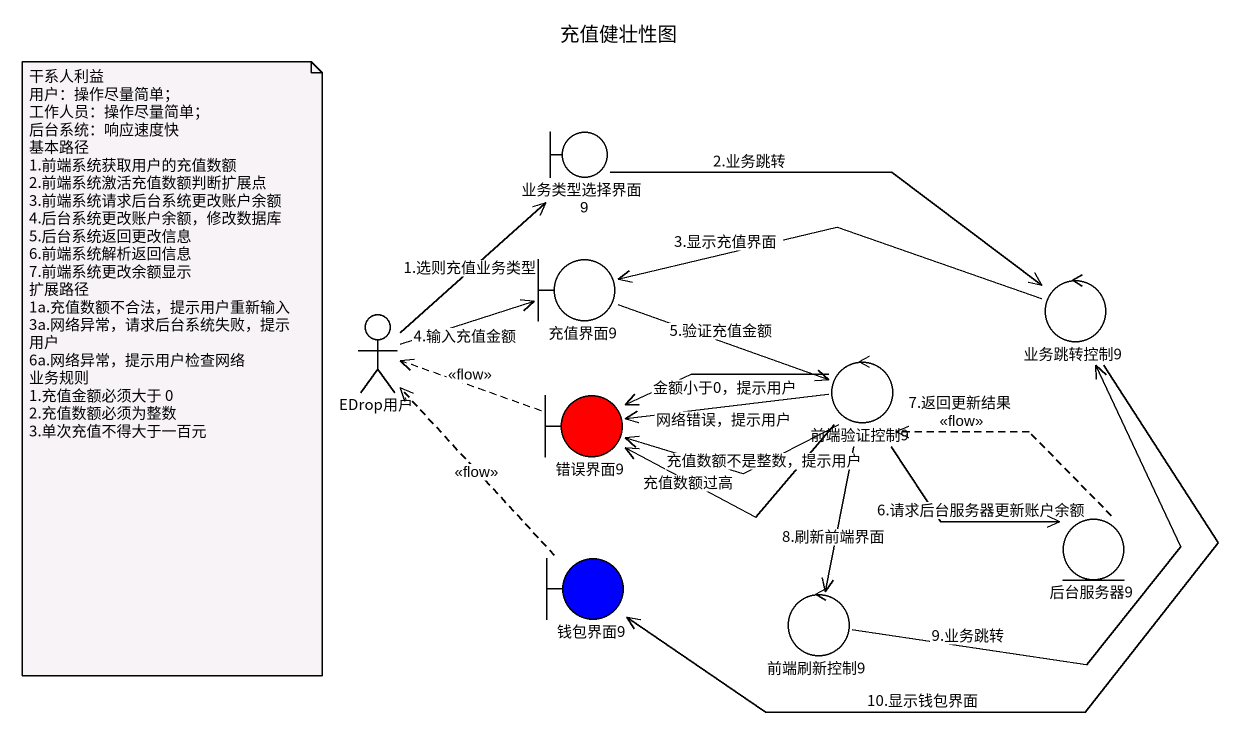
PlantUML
@startuml
title 充值健壮性图
boundary 业务类型选择界面9
boundary 充值界面9
actor EDrop用户
control 业务跳转控制9
boundary 错误界面9 #FF0000
control 前端验证控制9
entity 后台服务器9
boundary 钱包界面9 #0000FF
control 前端刷新控制9
业务类型选择界面9 -right-> 业务跳转控制9 : 2.业务跳转
充值界面9 -right-> 前端验证控制9 : 5.验证充值金额
EDrop用户 -up-> 业务类型选择界面9 : 1.选则充值业务类型
EDrop用户 -right-> 充值界面9 : 4.输入充值金额
业务跳转控制9 -left-> 充值界面9 : 3.显示充值界面
业务跳转控制9 -left-> 钱包界面9 : 10.显示钱包界面
错误界面9 .left.> EDrop用户 : <<flow>>
前端验证控制9 -left-> 错误界面9 : 金额小于0，提示用户
前端验证控制9 -left-> 错误界面9 : 网络错误，提示用户
前端验证控制9 -left-> 错误界面9 : 充值数额不是整数，提示用户
前端验证控制9 -left-> 错误界面9 : 充值数额过高
前端验证控制9 --> 后台服务器9 : 6.请求后台服务器更新账户余额
前端验证控制9 --> 前端刷新控制9 : 8.刷新前端界面
后台服务器9 .up.> 前端验证控制9 : 7.返回更新结果\n<<flow>>
钱包界面9 .up.> EDrop用户 : <<flow>>
前端刷新控制9 -up-> 业务跳转控制9 : 9.业务跳转
note as N1
  干系人利益
  用户：操作尽量简单；
  工作人员：操作尽量简单；
  后台系统：响应速度快
  基本路径
  1.前端系统获取用户的充值数额
  2.前端系统激活充值数额判断扩展点
  3.前端系统请求后台系统更改账户余额
  4.后台系统更改账户余额，修改数据库
  5.后台系统返回更改信息
  6.前端系统解析返回信息
  7.前端系统更改余额显示
  扩展路径
  1a.充值数额不合法，提示用户重新输入
  3a.网络异常，请求后台系统失败，提示用户
  6a.网络异常，提示用户检查网络
  业务规则
  1.充值金额必须大于 0
  2.充值数额必须为整数
  3.单次充值不得大于一百元
end note
@enduml
